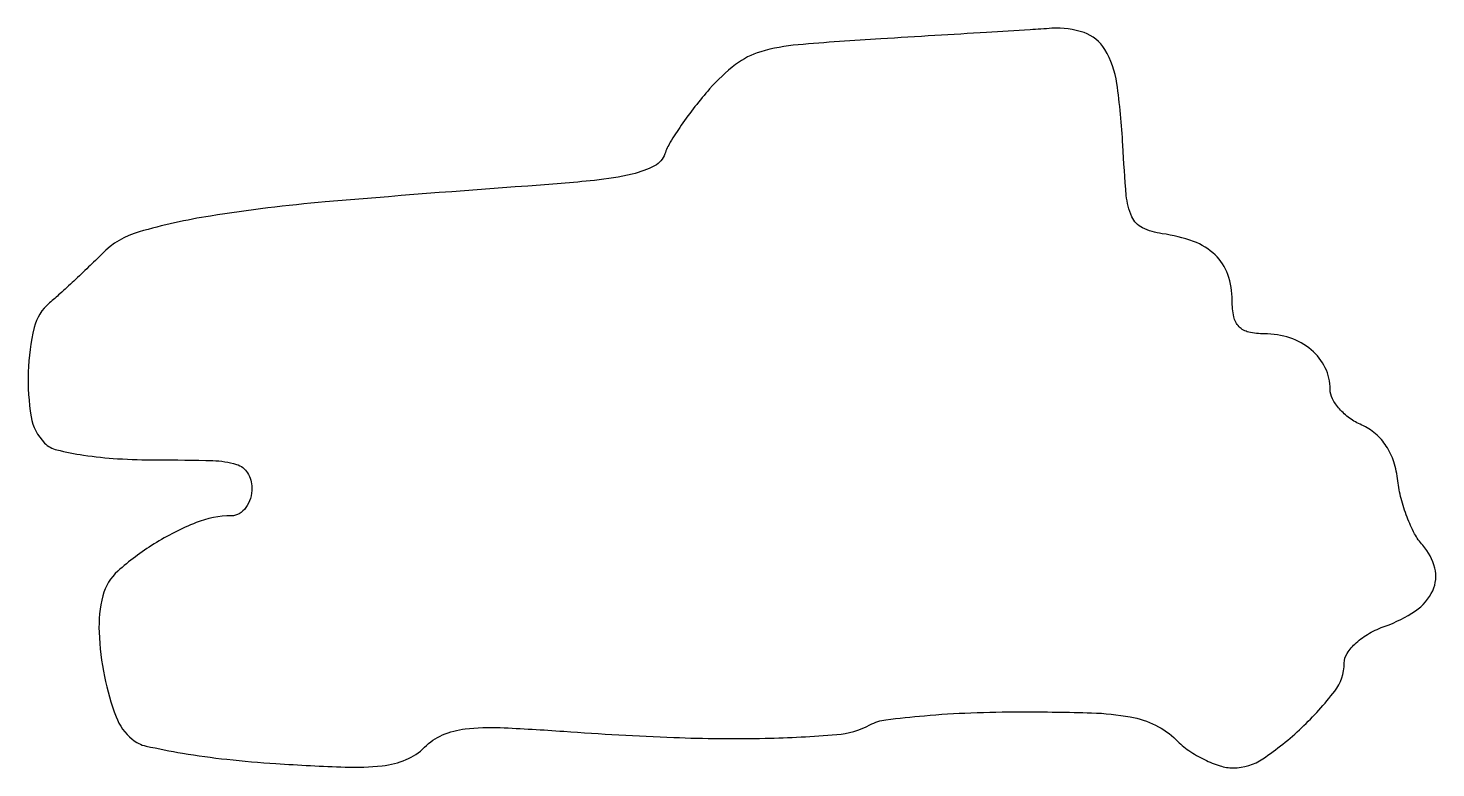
# Model space of a CAD drawing. Extents: x 0 to 101, y 0 to 53.
import ezdxf

# ---------------------------------------------------------------- set-up
doc = ezdxf.new("R2010")
doc.units = 0

msp = doc.modelspace()

# ---------------------------------------------------------------- linework, layer by layer
msp.add_lwpolyline([(60.912816, 52.071785, 0.006187), (55.002275, 51.645822, 0.050034), (52.332719, 51.148171, 0.093574), (50.53664, 50.233813, 0.048109), (48.689042, 48.5, 0.014853), (47.638572, 47.230615, 0.014727), (46.662219, 45.897569, 0.014741), (45.878125, 44.682911, 0.053924), (45.491665, 43.853426, -0.193067), (44.758895, 43.000381, -0.062236), (43.166369, 42.409399, -0.032961), (40.455022, 41.95755, -0.007121), (35.715439, 41.553739, 0.003734), (21.242405, 40.419329, 0.017989), (13.044083, 39.416943, 0.03019), (7.956955, 38.29004, 0.12833), (5.296949, 36.718506, -0.005144), (4.340208, 35.774672, -0.004065), (3.286629, 34.772917, -0.004111), (2.293345, 33.858946, -0.010191), (1.546949, 33.210573, 0.16268), (0.456269, 31.445161, 0.049097), (0.0333, 28.277912, 0.049148), (0.236929, 25.079175, 0.157177), (1.2, 23.2, 0.137609), (2.066469, 22.713172, 0.02238), (3.978431, 22.338235, 0.022257), (6.409208, 22.083577, 0.01497), (9.2, 22, -0.006894), (13.202886, 21.944805, -0.064709), (14.9, 21.676471, -0.184893), (15.696442, 21.068862, -0.139247), (16, 20, -0.071637), (15.889932, 19.235701, -0.086842), (15.569341, 18.5875, -0.100371), (15.093001, 18.154156, -0.135342), (14.533927, 18, 0.095779), (12.015252, 17.51306, 0.043644), (9.01272, 15.990958, 0.042955), (6.425236, 14.055306, 0.150307), (5.358779, 12.293354, 0.071292), (5.087425, 9.682503, 0.040658), (5.468049, 6.527287, 0.040331), (6.301514, 3.64989, 0.129596), (7.451302, 2.040416, 0.119842), (8.442643, 1.556425, 0.012055), (11.044193, 1.051988, 0.014578), (14.219979, 0.610082, 0.011103), (17.718742, 0.305264, 0.006628), (22.658689, 0.050928, 0.036896), (25.310052, 0.145289, 0.072155), (27.010535, 0.585645, 0.097291), (28.326863, 1.46972, -0.093509), (29.613766, 2.348102, -0.074779), (31.237719, 2.785618, -0.039326), (33.728872, 2.873532, -0.007397), (38.28296, 2.608513, 0.008645), (46.124898, 2.171799, 0.014886), (52.664162, 2.115744, 0.014732), (57.759411, 2.374097, 0.103182), (60.134162, 3.071802, -0.091632), (61.275168, 3.435592, -0.01004), (64.022112, 3.727342, -0.012005), (67.335791, 3.932135, -0.009429), (70.934259, 4, -0.007215), (75.96647, 3.927377, -0.037504), (78.727088, 3.639695, -0.069368), (80.538362, 3.044837, -0.082578), (82, 2, 0.045349), (82.918465, 1.234576, 0.03703), (84.022596, 0.5875, 0.038403), (85.137071, 0.143264, 0.075778), (86.076923, 0, 0.149699), (88.193916, 0.648354, 0.040505), (90.962371, 2.865877, 0.040113), (93.323814, 5.481875, 0.165003), (94, 7.475096, -0.147096), (94.210497, 8.175123, -0.062634), (94.854331, 8.925237, -0.054209), (95.798578, 9.610925, -0.046117), (96.919825, 10.121896, 0.065452), (99.096384, 11.216984, 0.135357), (100.320144, 12.655655, 0.172484), (100.472674, 14.27063, 0.121559), (99.607774, 15.894618, -0.061728), (99.031176, 16.723125, -0.029258), (98.492445, 17.909669, -0.028458), (98.067153, 19.233674, -0.0358), (97.833664, 20.5, 0.04961), (97.545416, 21.853003, 0.06658), (97.009711, 22.985013, 0.072195), (96.236924, 23.867701, 0.07366), (95.25, 24.487128, -0.053753), (94.389463, 24.980799, -0.054949), (93.660938, 25.643381, -0.060669), (93.164329, 26.366492, -0.120731), (93, 27.037128, 0.113441), (92.645782, 28.578277, 0.104996), (91.648497, 29.860461, 0.096102), (90.131057, 30.707058, 0.079487), (88.3, 31, -0.054557), (87.182083, 31.122345, -0.147037), (86.491845, 31.50843, -0.14282), (86.116991, 32.219581, -0.050387), (86, 33.377555, 0.083213), (85.687973, 35.239441, 0.119604), (84.789349, 36.640912, 0.104241), (83.241403, 37.600269, 0.052457), (81, 38.154182, -0.078573), (79.598476, 38.578954, -0.177142), (78.83768, 39.365046, -0.082713), (78.443951, 40.885734, -0.009249), (78.193669, 44.465412, 0.022274), (77.768047, 48.892485, 0.101502), (76.903155, 51.316684, 0.174555), (75.42343, 52.513673, 0.100904), (73.127555, 52.821785, -0.00139), (71.571881, 52.720614, -0.00021), (68.455609, 52.527959, -0.000235), (64.776033, 52.303766, -0.000203)], format="xyb", close=True)

doc.saveas('drawing.dxf')
